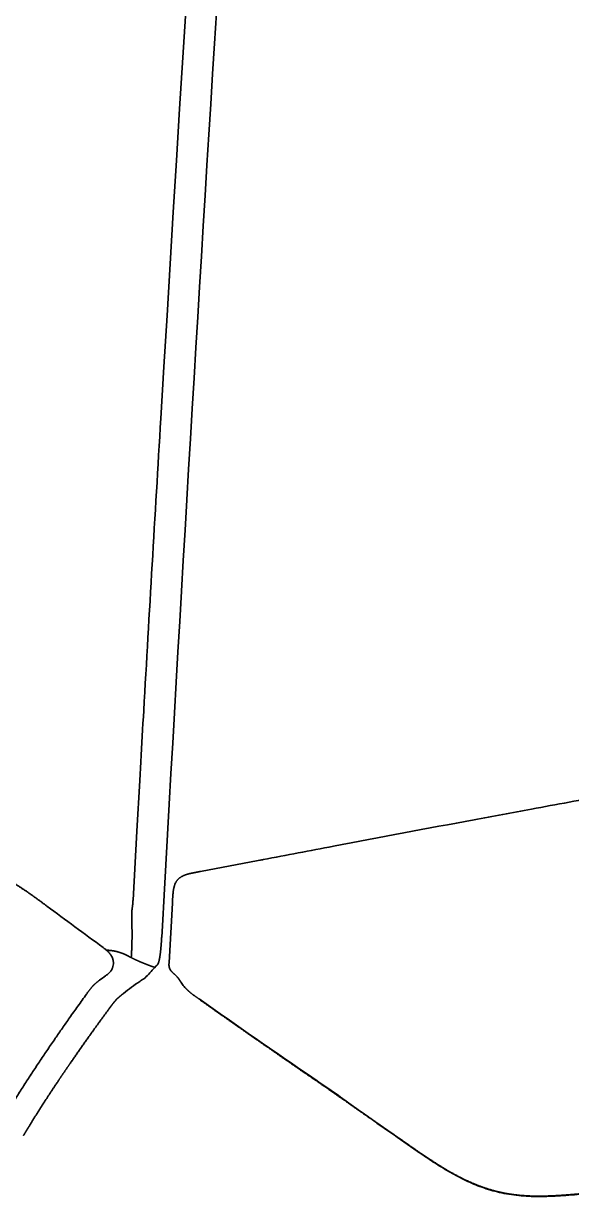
# Model space of a CAD drawing. Header units: millimetres. Extents: x 120 to 10915, y 515 to 8014.
# Drawn here: x 838.9 to 964.1, y 6001.2 to 6268.8 of the extents above; entities that cross this region are included whole.
import ezdxf

# ---------------------------------------------------------------- set-up
doc = ezdxf.new("R2010")
doc.units = ezdxf.units.MM
doc.layers.get('0').update_dxf_attribs({"lineweight": 13})
doc.layers.add('206_Cab_side_and_top_view', color=7, linetype='Continuous', lineweight=13)

# ---------------------------------------------------------------- blocks, each defined once
blk = doc.blocks.new('2488798')
at = {"layer": '206_Cab_side_and_top_view', "color": 3, "lineweight": 35}
for p, q in [((879.29, 2175.34), (892.51, 2177.85)), ((879.31, 2175.38), (892.52, 2177.89)), ((892.51, 2177.85), (893.63, 2178.06)), ((892.52, 2177.89), (893.64, 2178.1)), ((872.9, 2168.15), (872.15, 2154.64)), ((873.87, 2151.47), (873.81, 2151.53)), ((875.05, 2149.81), (874.91, 2150.03)), ((905.65, 2127.82), (904.71, 2128.45)), ((905.72, 2127.68), (904.78, 2128.32)), ((922.88, 2115.77), (919.6, 2118.07)), ((922.9, 2115.7), (919.62, 2117.99)), ((923.49, 2115.35), (922.88, 2115.77)), ((923.51, 2115.27), (922.9, 2115.7))]:
    blk.add_line(p, q, dxfattribs=at)
for points in [[(972.06, 2192.76, 0.00029), (954.9, 2189.6)], [(954.9, 2189.6, 0.000341), (941.78, 2187.17)], [(941.78, 2187.17, 0.000708), (909.68, 2181.14)], [(909.68, 2181.14, 0.000153), (893.64, 2178.1)]]:
    blk.add_lwpolyline(points, format="xyb", dxfattribs=at)
for centre, radius, start, end in [((865.22, 2142.41), 12.53, 46.7142, 49.5493), ((881.92, 2154.48), 8.3, 214.2073, 222.1047), ((1987.74, 3713.13), 1919.41, 234.71605, 235.6498), ((904.89, 2128.46), 0.181, 182.2899, 232.1226), ((740.46, 1882.64), 295.63, 54.7222, 56.0301), ((905.83, 2127.83), 0.184, 182.4302, 232.1608), ((911.36, 2123.98), 0.161, 177.6459, 229.7569)]:
    blk.add_arc(centre, radius, start, end, dxfattribs=at)
for points, degree, knots in [([(872.9, 2168.15), (872.91, 2168.2), (872.91, 2168.31), (872.92, 2168.48), (872.93, 2168.66), (872.94, 2168.85), (872.95, 2169.06), (872.97, 2169.27), (872.98, 2169.5), (873, 2169.73), (873.01, 2169.97), (873.03, 2170.21), (873.06, 2170.45), (873.08, 2170.69), (873.11, 2170.93), (873.15, 2171.17), (873.19, 2171.4), (873.24, 2171.65), (873.31, 2171.93), (873.39, 2172.21), (873.49, 2172.49), (873.61, 2172.74), (873.73, 2172.96), (873.85, 2173.15), (873.96, 2173.31), (874.07, 2173.44), (874.18, 2173.56), (874.29, 2173.68), (874.41, 2173.79), (874.54, 2173.89), (874.67, 2173.99), (874.8, 2174.08), (874.95, 2174.17), (875.1, 2174.26), (875.26, 2174.34), (875.43, 2174.42), (875.6, 2174.49), (875.77, 2174.56), (875.94, 2174.62), (876.12, 2174.68), (876.29, 2174.73), (876.47, 2174.78), (876.65, 2174.83), (876.83, 2174.88), (877.02, 2174.92), (877.2, 2174.96), (877.39, 2175), (877.57, 2175.04), (877.76, 2175.08), (877.95, 2175.12), (878.14, 2175.16), (878.33, 2175.19), (878.52, 2175.23), (878.72, 2175.27), (878.91, 2175.31), (879.11, 2175.34), (879.24, 2175.37), (879.31, 2175.38)], 3, [0, 0, 0, 0, 0.153625, 0.321083, 0.50222, 0.696492, 0.902958, 1.120291, 1.346776, 1.580364, 1.819094, 2.061076, 2.30458, 2.548024, 2.790012, 3.029355, 3.26511, 3.496552, 3.805925, 4.105501, 4.395274, 4.675826, 4.926494, 5.171278, 5.340912, 5.508591, 5.674697, 5.839568, 6.003486, 6.166661, 6.329275, 6.491514, 6.654916, 6.8372, 7.01957, 7.202167, 7.385103, 7.56847, 7.752343, 7.936781, 8.121837, 8.307532, 8.493932, 8.681076, 8.869011, 9.057785, 9.247447, 9.438034, 9.629601, 9.822176, 10.015825, 10.210589, 10.406527, 10.603681, 10.802103, 11.001831, 11.202895, 11.202895, 11.202895, 11.202895]), ([(872.15, 2154.64), (872.15, 2154.62), (872.15, 2154.6), (872.15, 2154.56), (872.14, 2154.53), (872.14, 2154.49), (872.14, 2154.45), (872.14, 2154.42), (872.14, 2154.38), (872.13, 2154.35), (872.13, 2154.31), (872.13, 2154.28), (872.13, 2154.24), (872.13, 2154.21), (872.13, 2154.17), (872.13, 2154.14), (872.13, 2154.1), (872.13, 2154.06), (872.13, 2154.02), (872.13, 2153.98), (872.13, 2153.94), (872.14, 2153.9), (872.14, 2153.86), (872.14, 2153.83), (872.15, 2153.79), (872.15, 2153.75), (872.16, 2153.72), (872.16, 2153.68), (872.17, 2153.65), (872.18, 2153.6), (872.19, 2153.55), (872.2, 2153.51), (872.21, 2153.47), (872.22, 2153.43), (872.23, 2153.4), (872.24, 2153.36), (872.25, 2153.33), (872.26, 2153.3), (872.27, 2153.27), (872.28, 2153.24), (872.29, 2153.21), (872.31, 2153.18), (872.32, 2153.15), (872.33, 2153.12), (872.35, 2153.09), (872.37, 2153.05), (872.39, 2153.01), (872.4, 2152.99), (872.41, 2152.98)], 3, [0, 0, 0, 0, 0.036954, 0.073471, 0.109755, 0.145621, 0.181406, 0.217035, 0.252534, 0.287926, 0.323237, 0.358485, 0.393691, 0.42887, 0.464039, 0.499211, 0.534397, 0.569588, 0.610904, 0.652251, 0.693652, 0.735134, 0.771792, 0.808515, 0.845278, 0.882076, 0.918901, 0.955748, 0.992707, 1.029495, 1.08513, 1.140767, 1.17661, 1.212373, 1.248071, 1.283719, 1.315948, 1.348158, 1.380262, 1.412367, 1.444314, 1.476282, 1.508058, 1.539873, 1.581552, 1.623069, 1.664404, 1.705606, 1.705606, 1.705606, 1.705606]), ([(872.41, 2152.98), (872.42, 2152.97), (872.43, 2152.95), (872.45, 2152.91), (872.47, 2152.88), (872.49, 2152.85), (872.51, 2152.82), (872.53, 2152.79), (872.55, 2152.76), (872.57, 2152.73), (872.59, 2152.71), (872.61, 2152.68), (872.63, 2152.65), (872.65, 2152.62), (872.68, 2152.59), (872.71, 2152.56), (872.74, 2152.52), (872.78, 2152.48), (872.82, 2152.44), (872.86, 2152.4), (872.9, 2152.36), (872.94, 2152.32), (872.98, 2152.28), (873.01, 2152.24), (873.05, 2152.21), (873.09, 2152.17), (873.13, 2152.13), (873.18, 2152.09), (873.22, 2152.06), (873.26, 2152.02), (873.31, 2151.98), (873.33, 2151.96), (873.35, 2151.94)], 3, [0, 0, 0, 0, 0.037138, 0.074674, 0.112621, 0.150991, 0.185638, 0.220652, 0.255824, 0.291384, 0.327125, 0.363114, 0.399349, 0.435821, 0.458071, 0.51236, 0.567177, 0.622515, 0.678352, 0.734683, 0.791502, 0.8488, 0.906552, 0.951563, 1.007237, 1.063248, 1.11961, 1.176296, 1.233277, 1.290519, 1.347987, 1.405654, 1.405654, 1.405654, 1.405654]), ([(874.91, 2150.03), (874.89, 2150.05), (874.86, 2150.1), (874.81, 2150.18), (874.77, 2150.25), (874.72, 2150.32), (874.68, 2150.39), (874.64, 2150.46), (874.59, 2150.53), (874.55, 2150.59), (874.51, 2150.66), (874.47, 2150.71), (874.44, 2150.77), (874.41, 2150.81), (874.38, 2150.85), (874.35, 2150.9), (874.32, 2150.94), (874.29, 2150.98), (874.26, 2151.02), (874.23, 2151.06), (874.2, 2151.1), (874.17, 2151.13), (874.14, 2151.17), (874.11, 2151.22), (874.07, 2151.26), (874.03, 2151.3), (873.99, 2151.35), (873.95, 2151.39), (873.91, 2151.43), (873.88, 2151.46), (873.87, 2151.47)], 3, [0, 0, 0, 0, 0.090344, 0.179325, 0.266338, 0.351348, 0.434346, 0.515346, 0.594394, 0.67157, 0.747211, 0.821179, 0.875532, 0.929095, 0.98192, 1.034223, 1.085925, 1.137239, 1.188233, 1.238974, 1.281802, 1.324532, 1.381169, 1.437933, 1.494927, 1.552249, 1.609982, 1.668181, 1.726881, 1.786048, 1.786048, 1.786048, 1.786048]), ([(879.08, 2146.21), (879.02, 2146.24), (878.92, 2146.32), (878.77, 2146.43), (878.61, 2146.54), (878.46, 2146.65), (878.3, 2146.76), (878.15, 2146.87), (878, 2146.98), (877.84, 2147.1), (877.68, 2147.22), (877.51, 2147.34), (877.35, 2147.47), (877.2, 2147.59), (877.07, 2147.7), (876.95, 2147.8), (876.83, 2147.9), (876.71, 2148), (876.58, 2148.11), (876.45, 2148.23), (876.33, 2148.34), (876.21, 2148.46), (876.09, 2148.57), (875.98, 2148.69), (875.87, 2148.8), (875.8, 2148.88), (875.76, 2148.92)], 3, [0, 0, 0, 0, 0.189983, 0.379511, 0.569919, 0.759866, 0.949618, 1.138763, 1.327411, 1.515282, 1.7247, 1.932674, 2.138962, 2.343321, 2.502154, 2.659596, 2.815516, 2.969856, 3.143391, 3.314651, 3.483559, 3.649978, 3.813903, 3.975172, 4.133815, 4.289771, 4.289771, 4.289771, 4.289771]), ([(904.78, 2128.32), (904.44, 2128.55), (903.75, 2129.02), (902.71, 2129.73), (901.67, 2130.45), (900.63, 2131.17), (899.58, 2131.89), (898.53, 2132.62), (897.47, 2133.34), (896.41, 2134.08), (895.35, 2134.82), (894.28, 2135.56), (893.21, 2136.3), (892.13, 2137.05), (891.05, 2137.8), (889.97, 2138.55), (888.89, 2139.31), (887.81, 2140.06), (886.72, 2140.82), (885.63, 2141.59), (884.54, 2142.35), (883.45, 2143.12), (882.36, 2143.89), (881.26, 2144.66), (880.17, 2145.43), (879.44, 2145.95), (879.08, 2146.21)], 3, [0, 0, 0, 0, 1.248797, 2.504005, 3.765456, 5.032977, 6.306344, 7.585456, 8.870006, 10.159885, 11.454886, 12.754774, 14.059248, 15.368141, 16.681146, 17.998069, 19.3186, 20.64251, 21.969469, 23.299224, 24.631429, 25.965791, 27.301937, 28.63954, 29.9782, 31.317545, 31.317545, 31.317545, 31.317545]), ([(911.26, 2123.85), (911.19, 2123.9), (911.05, 2124), (910.84, 2124.15), (910.63, 2124.3), (910.41, 2124.45), (910.2, 2124.6), (909.98, 2124.75), (909.77, 2124.9), (909.55, 2125.06), (909.32, 2125.21), (909.1, 2125.37), (908.88, 2125.52), (908.65, 2125.68), (908.42, 2125.84), (908.19, 2126), (907.95, 2126.16), (907.71, 2126.32), (907.47, 2126.49), (907.23, 2126.65), (906.99, 2126.82), (906.74, 2126.99), (906.49, 2127.16), (906.24, 2127.33), (905.98, 2127.51), (905.81, 2127.62), (905.72, 2127.68)], 3, [0, 0, 0, 0, 0.256307, 0.513624, 0.772383, 1.032657, 1.294612, 1.558304, 1.823907, 2.091467, 2.361157, 2.633023, 2.90725, 3.183872, 3.46307, 3.744884, 4.029492, 4.316934, 4.607384, 4.900883, 5.197596, 5.497574, 5.800964, 6.107831, 6.418311, 6.732476, 6.732476, 6.732476, 6.732476]), ([(919.6, 2118.07), (918.7, 2118.69), (917.86, 2119.28), (917.09, 2119.82), (915.88, 2120.66), (914.79, 2121.42), (914.38, 2121.71), (913.53, 2122.31), (912.65, 2122.95), (912.2, 2123.27), (911.71, 2123.62), (911.2, 2123.98)], 5, [0, 0, 0, 0, 0, 0, 8.022433, 8.022433, 8.022433, 13.513581, 13.513581, 13.513581, 18.912442, 18.912442, 18.912442, 18.912442, 18.912442, 18.912442]), ([(919.62, 2117.99), (919.46, 2118.1), (919.16, 2118.31), (918.71, 2118.62), (918.28, 2118.92), (917.87, 2119.21), (917.47, 2119.48), (917.09, 2119.75), (916.73, 2120), (916.38, 2120.24), (916.04, 2120.48), (915.71, 2120.7), (915.39, 2120.93), (915.08, 2121.14), (914.78, 2121.36), (914.48, 2121.57), (914.18, 2121.78), (913.88, 2121.99), (913.58, 2122.2), (913.27, 2122.42), (912.96, 2122.64), (912.64, 2122.87), (912.32, 2123.1), (911.97, 2123.34), (911.62, 2123.6), (911.38, 2123.77), (911.26, 2123.85)], 3, [0, 0, 0, 0, 0.570398, 1.117041, 1.640613, 2.142181, 2.622906, 3.084052, 3.527005, 3.953267, 4.364522, 4.76255, 5.149321, 5.527015, 5.897835, 6.264209, 6.628525, 6.993324, 7.361036, 7.734186, 8.115122, 8.506206, 8.909565, 9.327267, 9.761083, 10.212653, 10.212653, 10.212653, 10.212653]), ([(971.14, 2102.36), (969.99, 2102.24), (968.83, 2102.12), (967.66, 2102), (965.74, 2101.81), (963.83, 2101.65), (963.04, 2101.59), (960.55, 2101.41), (958.09, 2101.3), (956.38, 2101.27), (954.27, 2101.32), (952.23, 2101.5), (951.83, 2101.54), (949.49, 2101.8), (947.2, 2102.24), (945.37, 2102.75), (943.01, 2103.57), (940.72, 2104.57), (940.18, 2104.82), (938.39, 2105.68), (936.65, 2106.62), (935.45, 2107.32), (932.7, 2109.01), (930.01, 2110.81), (928.48, 2111.86), (926.57, 2113.19), (924.65, 2114.53), (924.27, 2114.8), (923.88, 2115.07), (923.49, 2115.35)], 5, [0, 0, 0, 0, 0, 0, 9.251314, 9.251314, 9.251314, 15.376471, 15.376471, 15.376471, 29.575937, 29.575937, 29.575937, 33.112349, 33.112349, 33.112349, 50.098579, 50.098579, 50.098579, 55.485332, 55.485332, 55.485332, 67.875184, 67.875184, 67.875184, 84.395255, 84.395255, 84.395255, 88.530481, 88.530481, 88.530481, 88.530481, 88.530481, 88.530481]), ([(971.18, 2102.29), (970.32, 2102.2), (968.58, 2102.02), (965.99, 2101.76), (963.43, 2101.54), (960.91, 2101.36), (958.45, 2101.25), (956.05, 2101.22), (953.71, 2101.29), (951.44, 2101.49), (949.24, 2101.81), (947.12, 2102.26), (945.09, 2102.83), (943.13, 2103.5), (941.26, 2104.26), (939.46, 2105.09), (937.72, 2105.99), (936.04, 2106.93), (934.4, 2107.91), (932.8, 2108.91), (931.23, 2109.94), (929.68, 2110.99), (928.13, 2112.05), (926.59, 2113.11), (925.05, 2114.19), (924.02, 2114.91), (923.51, 2115.27)], 3, [0, 0, 0, 0, 2.61366, 5.227039, 7.807152, 10.334621, 12.800172, 15.20124, 17.538935, 19.815811, 22.034518, 24.197783, 26.308744, 28.371509, 30.391105, 32.373244, 34.32371, 36.248207, 38.152251, 40.041024, 41.919279, 43.791468, 45.661829, 47.534353, 49.412685, 51.30007, 51.30007, 51.30007, 51.30007])]:
    blk.add_open_spline(points, degree=degree, knots=knots, dxfattribs=at)
blk = doc.blocks.new('2409089')
at = {"layer": '206_Cab_side_and_top_view', "color": 3, "lineweight": 35}
for p, q in [((865.69, 2200.42), (865.46, 2196.15)), ((864.8, 2184.55), (865.46, 2196.15)), ((863.92, 2168.83), (864.8, 2184.55)), ((863.62, 2165.57), (863.62, 2165.18)), ((870.46, 2160.42), (870.61, 2163)), ((863.55, 2156.14), (863.53, 2155.71)), ((868.85, 2153.43), (869.22, 2153.83)), ((865.63, 2150.43), (865.45, 2150.31)), ((866.68, 2151.11), (866.66, 2151.08))]:
    blk.add_line(p, q, dxfattribs=at)
for points in [[(870.26, 2278.69, 0.000514), (866.36, 2212.09)], [(866.36, 2212.09, 0.000555), (865.69, 2200.42)]]:
    blk.add_lwpolyline(points, format="xyb", dxfattribs=at)
for centre, radius, start, end in [((2435.57, 4317.74), 2675.06, 233.4962, 233.83733), ((857.51, 2145.79), 11.64, 83.7063, 88.2381), ((856.5, 2154.47), 2.94, 344.1741, 9.7588), ((911.06, 2077.58), 91.26, 125.8306, 126.9056), ((720.84, 2289.6), 201.12, 316.4796, 317.3848), ((910.28, 2085.94), 78.44, 124.8529, 128.21)]:
    blk.add_arc(centre, radius, start, end, dxfattribs=at)
for centre, major_axis, ratio, start_param, end_param in [((4078.31, 2366.15), (-691.97, -9922.71), 0.320577, 4.665702, 4.755211), ((3253.63, 2012.02), (-475.97, -8605.91), 0.277843, 4.609206, 4.696767)]:
    blk.add_ellipse(centre, major_axis=major_axis, ratio=ratio, start_param=start_param, end_param=end_param, dxfattribs=at)
for points in [[(876.08, 3010.24), (862.64, 2862.29), (850.01, 2714.27), (837.97, 2566.2), (826.33, 2418.11), (814.87, 2270)], [(863.02, 2155.97), (864.13, 2155.38), (865.29, 2154.85), (866.47, 2154.36), (867.68, 2153.91), (868.9, 2153.48)]]:
    blk.add_open_spline(points, degree=5, dxfattribs=at)
for points, degree, knots in [([(844.24, 2167.48), (844.05, 2167.62), (843.68, 2167.89), (843.12, 2168.31), (842.56, 2168.72), (842, 2169.13), (841.43, 2169.54), (840.87, 2169.95), (840.3, 2170.35), (839.72, 2170.75), (839.15, 2171.14), (838.56, 2171.53), (837.97, 2171.91), (837.38, 2172.28), (836.78, 2172.64), (836.17, 2172.99), (835.55, 2173.32), (834.92, 2173.64), (834.28, 2173.94), (833.63, 2174.22), (832.98, 2174.49), (832.31, 2174.72), (831.63, 2174.94), (830.94, 2175.13), (830.25, 2175.29), (829.78, 2175.39), (829.54, 2175.43)], 3, [0, 0, 0, 0, 0.696104, 1.392349, 2.088891, 2.78573, 3.482877, 4.180349, 4.878177, 5.576408, 6.27515, 6.974417, 7.674273, 8.374793, 9.076054, 9.778121, 10.481064, 11.184952, 11.891113, 12.598374, 13.306825, 14.016562, 14.727679, 15.44028, 16.154426, 16.870103, 16.870103, 16.870103, 16.870103]), ([(863.92, 2168.83), (863.91, 2168.73), (863.9, 2168.63), (863.9, 2168.54), (863.89, 2168.41), (863.88, 2168.29), (863.88, 2168.26), (863.87, 2168.19), (863.87, 2168.12), (863.86, 2168.08), (863.84, 2167.84), (863.82, 2167.61), (863.79, 2167.4), (863.74, 2167.07), (863.7, 2166.76), (863.68, 2166.64), (863.66, 2166.46), (863.65, 2166.28), (863.64, 2166.22), (863.63, 2166.06), (863.62, 2165.89), (863.62, 2165.78), (863.62, 2165.68), (863.62, 2165.57)], 5, [0, 0, 0, 0, 0, 0, 0.613952, 0.613952, 0.613952, 0.869531, 0.869531, 0.869531, 1.12511, 1.12511, 1.12511, 2.601996, 2.601996, 2.601996, 3.572337, 3.572337, 3.572337, 4.042165, 4.042165, 4.042165, 4.896652, 4.896652, 4.896652, 4.896652, 4.896652, 4.896652]), ([(863.55, 2156.14), (863.56, 2156.27), (863.56, 2156.4), (863.57, 2156.53), (863.58, 2156.72), (863.59, 2156.9), (863.59, 2156.97), (863.64, 2158.07), (863.68, 2159.16), (863.7, 2160.19), (863.69, 2161.33), (863.68, 2162.44), (863.67, 2162.61), (863.67, 2162.82), (863.66, 2163.03), (863.66, 2163.08), (863.66, 2163.16), (863.66, 2163.24), (863.66, 2163.29), (863.66, 2163.37), (863.66, 2163.45), (863.66, 2163.5), (863.65, 2163.87), (863.64, 2164.23), (863.63, 2164.54), (863.63, 2164.86), (863.62, 2165.18)], 5, [0, 0, 0, 0, 0, 0, 0.762441, 0.762441, 0.762441, 1.251973, 1.251973, 1.251973, 8.525465, 8.525465, 8.525465, 9.830174, 9.830174, 9.830174, 10.137846, 10.137846, 10.137846, 10.462028, 10.462028, 10.462028, 10.786206, 10.786206, 10.786206, 13.38064, 13.38064, 13.38064, 13.38064, 13.38064, 13.38064]), ([(869.69, 2154.43), (869.73, 2154.54), (869.78, 2154.68), (869.82, 2154.84), (869.93, 2155.29), (870.03, 2155.82), (870.08, 2156.15), (870.21, 2157.13), (870.31, 2158.2), (870.37, 2158.9), (870.42, 2159.64), (870.46, 2160.39), (870.46, 2160.4), (870.46, 2160.41), (870.46, 2160.42)], 5, [0, 0, 0, 0, 0, 0, 2.22439, 2.22439, 2.22439, 5.801499, 5.801499, 5.801499, 12.111595, 12.111595, 12.111595, 12.212462, 12.212462, 12.212462, 12.212462, 12.212462, 12.212462]), ([(859.4, 2154.97), (859.38, 2155.08), (859.33, 2155.31), (859.22, 2155.64), (859.09, 2155.93), (858.93, 2156.21), (858.75, 2156.48), (858.48, 2156.82), (858.11, 2157.22), (857.61, 2157.64), (857.25, 2157.91), (857.07, 2158.04)], 3, [0, 0, 0, 0, 0.352851, 0.690118, 1.050182, 1.312158, 1.650931, 2.01541, 2.632547, 3.28274, 3.967741, 3.967741, 3.967741, 3.967741]), ([(858.79, 2157.36), (859.54, 2157.27), (860.29, 2157.12), (861.03, 2156.9), (861.87, 2156.57), (862.67, 2156.16), (862.79, 2156.1), (862.9, 2156.04), (863.02, 2155.97)], 5, [0, 0, 0, 0, 0, 0, 4.982993, 4.982993, 4.982993, 5.854248, 5.854248, 5.854248, 5.854248, 5.854248, 5.854248]), ([(869.69, 2154.43), (869.68, 2154.43), (869.68, 2154.43), (869.68, 2154.42), (869.68, 2154.42), (869.68, 2154.42), (869.68, 2154.42), (869.65, 2154.34), (869.62, 2154.28), (869.59, 2154.23), (869.55, 2154.17), (869.49, 2154.1), (869.46, 2154.08), (869.41, 2154.03), (869.35, 2153.97), (869.34, 2153.96), (869.31, 2153.92), (869.28, 2153.89), (869.25, 2153.87), (869.24, 2153.85), (869.22, 2153.83)], 5, [0, 0, 0, 0, 0, 0, 0.053252, 0.053252, 0.053252, 0.106504, 0.106504, 0.106504, 2.101341, 2.101341, 2.101341, 3.387342, 3.387342, 3.387342, 3.815032, 3.815032, 3.815032, 4.224793, 4.224793, 4.224793, 4.224793, 4.224793, 4.224793]), ([(859.33, 2153.66), (859.33, 2153.63), (859.29, 2153.53), (859.23, 2153.36), (859.13, 2153.13), (858.99, 2152.89), (858.82, 2152.63), (858.64, 2152.42), (858.46, 2152.24), (858.3, 2152.09), (858.14, 2151.95), (857.97, 2151.82), (857.8, 2151.69), (857.69, 2151.61), (857.63, 2151.57)], 3, [0, 0, 0, 0, 0.096548, 0.322789, 0.549933, 0.849046, 1.151662, 1.478621, 1.690947, 1.905127, 2.119804, 2.334763, 2.548239, 2.756512, 2.756512, 2.756512, 2.756512]), ([(853.3, 2147.4), (853.34, 2147.45), (853.42, 2147.56), (853.54, 2147.73), (853.66, 2147.9), (853.78, 2148.06), (853.9, 2148.22), (854.03, 2148.39), (854.15, 2148.54), (854.27, 2148.7), (854.39, 2148.84), (854.51, 2148.98), (854.63, 2149.11), (854.72, 2149.21), (854.77, 2149.27), (854.78, 2149.28)], 3, [0, 0, 0, 0, 0.20652, 0.412884, 0.618882, 0.82429, 1.02885, 1.232162, 1.433771, 1.633142, 1.81801, 1.99995, 2.178541, 2.353372, 2.397747, 2.397747, 2.397747, 2.397747]), ([(856.25, 2150.55), (856.21, 2150.52), (856.12, 2150.45), (855.99, 2150.35), (855.86, 2150.25), (855.74, 2150.16), (855.61, 2150.05), (855.49, 2149.95), (855.37, 2149.85), (855.25, 2149.74), (855.13, 2149.63), (855.01, 2149.52), (854.9, 2149.4), (854.82, 2149.32), (854.78, 2149.28)], 3, [0, 0, 0, 0, 0.165912, 0.32934, 0.490776, 0.65085, 0.810063, 0.96915, 1.12872, 1.289635, 1.452159, 1.616923, 1.783892, 1.952778, 1.952778, 1.952778, 1.952778]), ([(865.63, 2150.43), (865.74, 2150.51), (865.86, 2150.58), (865.97, 2150.65), (866.19, 2150.78), (866.36, 2150.88), (866.45, 2150.93), (866.55, 2150.99), (866.61, 2151.04), (866.62, 2151.05), (866.64, 2151.06), (866.66, 2151.08)], 5, [0, 0, 0, 0, 0, 0, 1.04937, 1.04937, 1.04937, 2.243639, 2.243639, 2.243639, 3.027861, 3.027861, 3.027861, 3.027861, 3.027861, 3.027861]), ([(853.3, 2147.4), (852.64, 2146.49), (851.34, 2144.68), (849.5, 2142.1), (847.78, 2139.65), (846.12, 2137.26), (844.44, 2134.8), (842.74, 2132.28), (841.06, 2129.75), (839.42, 2127.22), (837.8, 2124.69), (836.22, 2122.16), (834.67, 2119.63), (833.67, 2117.94), (833.17, 2117.1)], 3, [0, 0, 0, 0, 3.346273, 6.683636, 9.516205, 12.340342, 15.399087, 18.445724, 21.47908, 24.497821, 27.498809, 30.482218, 33.446399, 36.389626, 36.389626, 36.389626, 36.389626]), ([(858.4, 2143.98), (858.47, 2144.09), (858.55, 2144.2), (858.58, 2144.23), (858.76, 2144.48), (858.94, 2144.72), (859.03, 2144.84), (859.23, 2145.11), (859.44, 2145.37), (859.54, 2145.5), (859.67, 2145.66), (859.81, 2145.82), (859.85, 2145.86), (859.91, 2145.93), (859.98, 2146.01), (860.01, 2146.04), (860.05, 2146.08), (860.08, 2146.12)], 5, [0, 0, 0, 0, 0, 0, 0.716266, 0.716266, 0.716266, 1.647242, 1.647242, 1.647242, 2.517395, 2.517395, 2.517395, 2.803044, 2.803044, 2.803044, 3.072625, 3.072625, 3.072625, 3.072625, 3.072625, 3.072625]), ([(860.08, 2146.12), (860.14, 2146.18), (860.2, 2146.24), (860.27, 2146.31), (860.39, 2146.43), (860.52, 2146.55), (860.58, 2146.6), (860.85, 2146.84), (861.13, 2147.07), (861.34, 2147.24), (861.55, 2147.41), (861.76, 2147.57)], 5, [0, 0, 0, 0, 0, 0, 0.484456, 0.484456, 0.484456, 0.972768, 0.972768, 0.972768, 2.467653, 2.467653, 2.467653, 2.467653, 2.467653, 2.467653]), ([(838.9, 2115.13), (839.04, 2115.37), (839.18, 2115.61), (839.33, 2115.84), (839.54, 2116.2), (839.76, 2116.56), (839.83, 2116.68), (839.98, 2116.91), (840.12, 2117.15), (840.19, 2117.27), (841.45, 2119.31), (842.72, 2121.34), (843.95, 2123.24), (845.36, 2125.4), (846.8, 2127.55), (846.98, 2127.82), (847.92, 2129.21), (848.86, 2130.59), (849.63, 2131.71), (851.73, 2134.74), (853.86, 2137.74), (855.23, 2139.65), (856.68, 2141.65), (858.14, 2143.64), (858.23, 2143.75), (858.31, 2143.87), (858.39, 2143.98)], 5, [0, 0, 0, 0, 0, 0, 1.400384, 1.400384, 1.400384, 2.100576, 2.100576, 2.100576, 2.800769, 2.800769, 2.800769, 14.148513, 14.148513, 14.148513, 15.788743, 15.788743, 15.788743, 22.578739, 22.578739, 22.578739, 34.262469, 34.262469, 34.262469, 34.971729, 34.971729, 34.971729, 34.971729, 34.971729, 34.971729])]:
    blk.add_open_spline(points, degree=degree, knots=knots, dxfattribs=at)

msp = doc.modelspace()

# ---------------------------------------------------------------- block references
at = {"color": 7, "lineweight": 35}
for name in ['2409089', '2488798']:
    msp.add_blockref(name, (0, 3900), dxfattribs=at)

doc.saveas('drawing.dxf')
